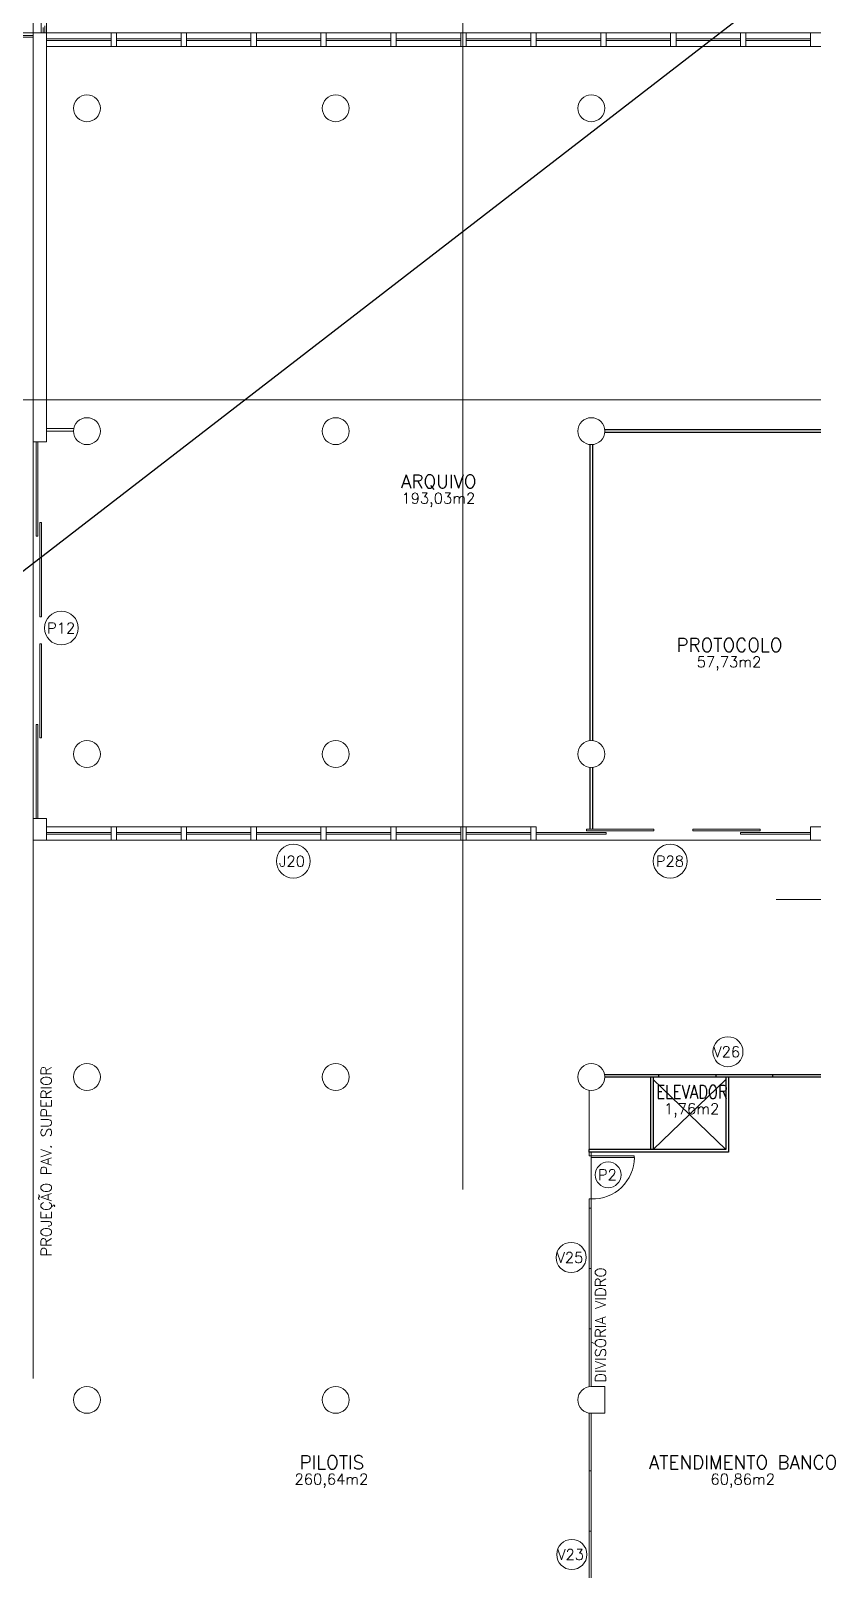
# Model space of a CAD drawing. Extents: x -1057 to 3416, y -340 to 4111.
# Drawn here: x -244.06 to -229.51, y 474.13 to 502.74 of the extents above; entities that cross this region are included whole.
import ezdxf
from ezdxf.enums import TextEntityAlignment as Align

# ---------------------------------------------------------------- set-up
doc = ezdxf.new("R2010")
doc.units = 0
doc.header["$LTSCALE"] = 50
for name, pattern in [('CONTINU', [0]), ('DASHDOT', [1, 0.5, -0.25, 0, -0.25]), ('DASHDOTX2', [2, 1, -0.5, 0, -0.5]), ('HIDDEN', [9.525, 6.35, -3.175])]:
    doc.linetypes.add(name, pattern=pattern)
doc.layers.add('0.1', color=8, linetype='Continuous', lineweight=13)
doc.layers.add('medir projeto', color=6, linetype='Continuous')
doc.styles.get("Standard").update_dxf_attribs({"font": 'romans.shx'})

# ---------------------------------------------------------------- blocks, each defined once
blk = doc.blocks.new('ÁREA')
for p in [(0.00005, 0.00376), (0, 0)]:
    blk.add_attdef('COMPARTIMENTO', text='', height=0.0025).set_placement(p, align=Align.CENTER)
at = {"color": 1}
for p in [(-0.00005, -0.00376), (-0.0001, -0.00752)]:
    blk.add_attdef('ÁREA', text='', height=0.002, dxfattribs=at).set_placement(p, align=Align.CENTER)

msp = doc.modelspace()

# ---------------------------------------------------------------- linework, layer by layer
at = {"layer": '0.1', "color": 8, "linetype": 'DASHDOT', "ltscale": 0.4}
for p, q in [((-244.013, 502.7), (-244.013, 508.3)), ((-244.013, 487.7), (-244.013, 458.3))]:
    msp.add_line(p, q, dxfattribs=at)
at = {"layer": '0.1', "color": 8, "linetype": 'DASHDOTX2', "ltscale": 0.5}
for p, q in [((-236.023, 506.209), (-236.023, 448.092)), ((-297.641, 495.885), (-208.939, 495.885))]:
    msp.add_line(p, q, dxfattribs=at)
at = {"layer": '0.1', "color": 8}
for p, q in [((-244.013, 502.7), (-249.463, 502.7)), ((-243.763, 502.7), (-228.263, 502.7)), ((-243.763, 502.59), (-242.563, 502.59)), ((-242.563, 502.7), (-242.563, 502.45)), ((-242.463, 502.7), (-242.463, 502.45)), ((-242.463, 502.59), (-241.263, 502.59)), ((-241.263, 502.7), (-241.263, 502.45)), ((-241.163, 502.7), (-241.163, 502.45)), ((-241.163, 502.59), (-239.963, 502.59)), ((-239.963, 502.7), (-239.963, 502.45)), ((-239.863, 502.7), (-239.863, 502.45)), ((-239.863, 502.59), (-238.663, 502.59)), ((-238.663, 502.7), (-238.663, 502.45)), ((-238.563, 502.7), (-238.563, 502.45)), ((-238.563, 502.59), (-237.363, 502.59)), ((-237.363, 502.7), (-237.363, 502.45)), ((-237.263, 502.7), (-237.263, 502.45)), ((-237.263, 502.59), (-236.063, 502.59)), ((-236.063, 502.7), (-236.063, 502.45)), ((-235.963, 502.7), (-235.963, 502.45)), ((-235.963, 502.59), (-234.763, 502.59)), ((-234.763, 502.7), (-234.763, 502.45)), ((-234.663, 502.7), (-234.663, 502.45)), ((-234.663, 502.59), (-233.463, 502.59)), ((-233.463, 502.7), (-233.463, 502.45)), ((-233.363, 502.7), (-233.363, 502.45)), ((-233.363, 502.59), (-232.163, 502.59)), ((-232.163, 502.7), (-232.163, 502.45)), ((-232.063, 502.7), (-232.063, 502.45)), ((-232.063, 502.59), (-230.863, 502.59)), ((-230.863, 502.7), (-230.863, 502.45)), ((-230.763, 502.7), (-230.763, 502.45)), ((-230.763, 502.59), (-229.563, 502.59)), ((-229.563, 502.7), (-229.563, 502.45)), ((-242.563, 502.56), (-243.763, 502.56)), ((-228.263, 502.45), (-243.763, 502.45)), ((-241.263, 502.56), (-242.463, 502.56)), ((-239.963, 502.56), (-241.163, 502.56)), ((-238.663, 502.56), (-239.863, 502.56)), ((-237.363, 502.56), (-238.563, 502.56)), ((-236.063, 502.56), (-237.263, 502.56)), ((-234.763, 502.56), (-235.963, 502.56)), ((-233.463, 502.56), (-234.663, 502.56)), ((-232.163, 502.56), (-233.363, 502.56)), ((-230.863, 502.56), (-232.063, 502.56)), ((-229.563, 502.56), (-230.763, 502.56)), ((-244.013, 495.1), (-244.013, 488.1)), ((-243.763, 487.95), (-234.663, 487.95)), ((-243.763, 487.84), (-242.563, 487.84)), ((-242.563, 487.81), (-243.763, 487.81)), ((-242.563, 487.95), (-242.563, 487.7)), ((-242.463, 487.95), (-242.463, 487.7)), ((-242.463, 487.84), (-241.263, 487.84)), ((-241.263, 487.81), (-242.463, 487.81)), ((-241.263, 487.95), (-241.263, 487.7)), ((-241.163, 487.95), (-241.163, 487.7)), ((-241.163, 487.84), (-239.963, 487.84)), ((-239.963, 487.81), (-241.163, 487.81)), ((-239.963, 487.95), (-239.963, 487.7)), ((-239.863, 487.95), (-239.863, 487.7)), ((-239.863, 487.84), (-238.663, 487.84)), ((-238.663, 487.81), (-239.863, 487.81)), ((-238.663, 487.95), (-238.663, 487.7)), ((-238.563, 487.95), (-238.563, 487.7)), ((-238.563, 487.84), (-237.363, 487.84)), ((-237.363, 487.81), (-238.563, 487.81)), ((-237.363, 487.95), (-237.363, 487.7)), ((-237.263, 487.95), (-237.263, 487.7)), ((-237.263, 487.84), (-236.063, 487.84)), ((-236.063, 487.81), (-237.263, 487.81)), ((-236.063, 487.95), (-236.063, 487.7)), ((-235.963, 487.95), (-235.963, 487.7)), ((-235.963, 487.84), (-234.763, 487.84)), ((-234.763, 487.81), (-235.963, 487.81)), ((-234.763, 487.95), (-234.763, 487.7)), ((-234.663, 487.95), (-234.663, 487.7)), ((-234.663, 487.84), (-233.363, 487.84)), ((-233.363, 487.81), (-234.663, 487.81)), ((-233.363, 487.81), (-233.363, 487.84)), ((-230.863, 487.84), (-229.563, 487.84)), ((-230.863, 487.81), (-230.863, 487.84)), ((-229.563, 487.81), (-230.863, 487.81)), ((-229.563, 487.95), (-229.563, 487.7)), ((-228.263, 487.95), (-229.563, 487.95)), ((-228.263, 487.7), (-243.763, 487.7)), ((-233.638, 477.55), (-233.638, 481.9)), ((-233.678, 481.033), (-233.678, 477.547)), ((-233.678, 477.053), (-233.678, 471.547)), ((-233.638, 471.55), (-233.638, 477.05))]:
    msp.add_line(p, q, dxfattribs=at)
at = {"layer": '0.1', "color": 7}
for p, q in [((-244.013, 502.7), (-244.013, 495.1)), ((-243.763, 502.7), (-244.013, 502.7)), ((-243.763, 502.7), (-243.763, 495.1)), ((-243.763, 495.1), (-244.013, 495.1)), ((-244.013, 488.1), (-244.013, 487.7)), ((-243.763, 488.1), (-244.013, 488.1)), ((-243.763, 488.1), (-243.763, 487.7)), ((-244.013, 487.7), (-243.763, 487.7)), ((-233.638, 477.55), (-233.388, 477.55)), ((-233.388, 477.05), (-233.388, 477.55)), ((-233.638, 477.05), (-233.388, 477.05))]:
    msp.add_line(p, q, dxfattribs=at)
at = {"layer": '0.1', "color": 8, "linetype": 'HIDDEN', "ltscale": 0.02}
for p, q in [((-243.258, 495.35), (-243.763, 495.35)), ((-243.263, 495.3), (-243.763, 495.3))]:
    msp.add_line(p, q, dxfattribs=at)
at = {"layer": '0.1', "color": 8, "linetype": 'CONTINU', "lineweight": -2}
for p, q in [((-229.261, 495.325), (-233.388, 495.325)), ((-229.261, 495.275), (-233.388, 495.275)), ((-233.663, 495.05), (-233.663, 489.549)), ((-233.613, 495.05), (-233.613, 489.549)), ((-233.663, 489.051), (-233.663, 487.904)), ((-233.613, 489.051), (-233.613, 487.904)), ((-229.259, 483.34), (-233.391, 483.34)), ((-233.388, 483.3), (-229.263, 483.3)), ((-232.538, 483.3), (-232.538, 481.95)), ((-232.488, 483.3), (-232.488, 481.95)), ((-231.138, 483.3), (-231.138, 481.95)), ((-231.088, 483.3), (-231.088, 481.9)), ((-231.138, 481.95), (-233.678, 481.95)), ((-233.678, 481.9), (-233.678, 481.95)), ((-231.088, 481.9), (-233.678, 481.9))]:
    msp.add_line(p, q, dxfattribs=at)
at = {"layer": '0.1', "color": 8, "linetype": 'CONTINU'}
msp.add_line((-229.101, 486.595), (-230.201, 486.595), dxfattribs=at)
at = {"layer": '0.1', "color": 8, "linetype": 'DASHDOT', "ltscale": 0.3}
for p, q in [((-231.138, 483.25), (-232.488, 481.95)), ((-231.138, 481.95), (-232.488, 483.25))]:
    msp.add_line(p, q, dxfattribs=at)
at = {"layer": '0.1', "color": 8}
for points in [[(-243.863, 502.7), (-243.863, 508.432)], [(-243.763, 502.7), (-243.763, 508.333)], [(-243.828, 502.7), (-243.828, 502.8)], [(-243.798, 502.7), (-243.798, 502.83)], [(-233.678, 483.053), (-233.678, 481.95)], [(-233.678, 481.9), (-233.678, 481.833), (-232.838, 481.833)], [(-232.838, 481.833), (-232.838, 481.803), (-233.638, 481.803)], [(-233.638, 481.033), (-233.678, 481.033)], [(-233.638, 480.86), (-233.678, 480.86)], [(-233.638, 479.74), (-233.678, 479.74)], [(-233.638, 478.62), (-233.678, 478.62)], [(-233.678, 475.98), (-233.638, 475.98)], [(-233.638, 474.86), (-233.678, 474.86)]]:
    msp.add_lwpolyline(points, dxfattribs=at)
for points in [[(-245.375, 502.62), (-244.013, 502.62), (-244.013, 502.65), (-245.375, 502.65)], [(-243.958, 495.1), (-243.928, 495.1), (-243.928, 493.35), (-243.958, 493.35)], [(-243.888, 493.6), (-243.858, 493.6), (-243.858, 491.85), (-243.888, 491.85)], [(-243.888, 489.6), (-243.858, 489.6), (-243.858, 491.35), (-243.888, 491.35)], [(-243.958, 488.1), (-243.928, 488.1), (-243.928, 489.85), (-243.958, 489.85)], [(-233.725, 487.904), (-233.725, 487.874), (-232.475, 487.874), (-232.475, 487.904)], [(-230.501, 487.904), (-230.501, 487.874), (-231.751, 487.874), (-231.751, 487.904)]]:
    msp.add_lwpolyline(points, close=True, dxfattribs=at)
at = {"layer": '0.1', "color": 8, "linetype": 'CONTINU', "lineweight": -2}
for points in [[(-232.381, 483.3), (-232.381, 483.34)], [(-231.325, 483.34), (-231.325, 483.3)], [(-230.269, 483.34), (-230.269, 483.3)]]:
    msp.add_lwpolyline(points, dxfattribs=at)
at = {"layer": '0.1', "color": 7}
for centre in [(-243.013, 501.3), (-238.388, 501.3), (-233.638, 501.3), (-243.013, 495.3), (-238.388, 495.3), (-233.638, 495.3), (-243.013, 489.3), (-238.388, 489.3), (-233.638, 489.3), (-243.013, 483.3), (-238.388, 483.3), (-233.638, 483.3), (-243.013, 477.3), (-238.388, 477.3)]:
    msp.add_circle(centre, 0.25, dxfattribs=at)
at = {"layer": '0.1', "color": 8}
for centre, radius in [((-243.488, 491.642), 0.314), ((-239.176, 487.31), 0.314), ((-232.172, 487.31), 0.314), ((-231.098, 483.768), 0.28), ((-233.324, 481.482), 0.24), ((-234.012, 479.946), 0.28), ((-234, 474.427), 0.28)]:
    msp.add_circle(centre, radius, dxfattribs=at)
msp.add_arc((-233.612, 481.807), 0.775, 268.1408, 359.6698, dxfattribs=at)
at = {"layer": '0.1', "color": 7}
msp.add_arc((-233.638, 477.3), 0.25, 90, 270, dxfattribs=at)
at = {"layer": 'medir projeto', "color": 5, "linetype": 'CONTINU', "lineweight": -2}
msp.add_line((-325.489, 429.983), (-192.67, 532.466), dxfattribs=at)

# ---------------------------------------------------------------- block references
at = {"layer": '0.1', "color": 8}
ref = msp.add_blockref('ÁREA', (-236.473, 494.241), dxfattribs=dict(at, xscale=133.3333333333333, yscale=133.3333333333333, zscale=133.3333333333333))
ref.add_attrib('COMPARTIMENTO', 'ARQUIVO', dxfattribs={"layer": '0', "color": 3, "height": 0.25}).set_placement((-236.473, 494.241), align=Align.CENTER)
ref.add_attrib('ÁREA', '193,03m2', dxfattribs={"layer": '0', "color": 1, "height": 0.2}).set_placement((-236.48, 493.953), align=Align.CENTER)
ref = msp.add_blockref('ÁREA', (-231.07, 491.201), dxfattribs=dict(at, xscale=133.3333333333333, yscale=133.3333333333333, zscale=133.3333333333333))
ref.add_attrib('COMPARTIMENTO', 'PROTOCOLO', dxfattribs={"layer": '0', "color": 3, "height": 0.25}).set_placement((-231.07, 491.201), align=Align.CENTER)
ref.add_attrib('ÁREA', '57,73m2', dxfattribs={"layer": '0', "color": 1, "height": 0.2}).set_placement((-231.077, 490.913), align=Align.CENTER)
ref = msp.add_blockref('ÁREA', (-231.767, 482.897), dxfattribs=dict(at, xscale=133.3333333333333, yscale=133.3333333333333, zscale=133.3333333333333))
ref.add_attrib('COMPARTIMENTO', 'ELEVADOR', dxfattribs={"layer": '0', "color": 3, "height": 0.25, "width": 0.8}).set_placement((-231.767, 482.897), align=Align.CENTER)
ref.add_attrib('ÁREA', '1,76m2', dxfattribs={"layer": '0', "color": 1, "height": 0.2}).set_placement((-231.773, 482.609), align=Align.CENTER)
ref = msp.add_blockref('ÁREA', (-238.46, 476.014), dxfattribs=dict(at, xscale=133.3333333333333, yscale=133.3333333333333, zscale=133.3333333333333))
ref.add_attrib('COMPARTIMENTO', 'PILOTIS', dxfattribs={"layer": '0', "color": 3, "height": 0.25}).set_placement((-238.46, 476.014), align=Align.CENTER)
ref.add_attrib('ÁREA', '260,64m2', dxfattribs={"layer": '0', "color": 1, "height": 0.2}).set_placement((-238.467, 475.726), align=Align.CENTER)
ref = msp.add_blockref('ÁREA', (-230.816, 476.014), dxfattribs=dict(at, xscale=133.3333333333333, yscale=133.3333333333333, zscale=133.3333333333333))
ref.add_attrib('COMPARTIMENTO', 'ATENDIMENTO BANCO', dxfattribs={"layer": '0', "color": 3, "height": 0.25}).set_placement((-230.816, 476.014), align=Align.CENTER)
ref.add_attrib('ÁREA', '60,86m2', dxfattribs={"layer": '0', "color": 1, "height": 0.2}).set_placement((-230.823, 475.726), align=Align.CENTER)

# ---------------------------------------------------------------- texts
at = {"layer": '0.1', "color": 7}
for s, p in [('P12', (-243.753, 491.54)), ('J20', (-239.441, 487.209)), ('P28', (-232.437, 487.209)), ('V26', (-231.369, 483.667)), ('P2', (-233.515, 481.381)), ('V25', (-234.283, 479.844)), ('V23', (-234.27, 474.325))]:
    msp.add_text(s, height=0.2, dxfattribs=at).set_placement(p)
for s, p in [('PROJEÇÃO PAV. SUPERIOR', (-243.668, 479.963)), ('DIVISÓRIA VIDRO', (-233.365, 477.619))]:
    msp.add_text(s, height=0.2, rotation=90, dxfattribs=at).set_placement(p)

doc.saveas('drawing.dxf')
